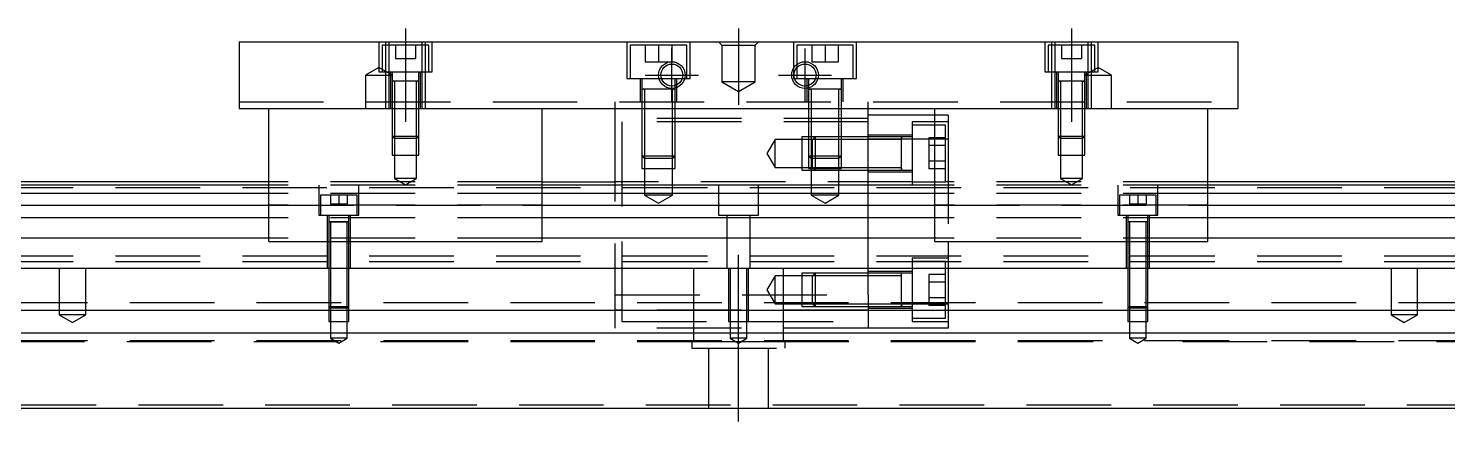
# Model space of a CAD drawing. Extents: x -10 to 847, y -285 to 77.
# Drawn here: x 213.4 to 426.5, y -219.6 to -160.6 of the extents above; entities that cross this region are included whole.
import ezdxf

# ---------------------------------------------------------------- set-up
doc = ezdxf.new("R2010")
doc.units = 0
doc.linetypes.add('CENTER', pattern=[50.8, 31.75, -6.35, 6.35, -6.35])
doc.linetypes.add('DASHED', pattern=[19.05, 12.7, -6.35])
doc.layers.get('0').update_dxf_attribs({"linetype": 'CONTINUOUS'})
doc.layers.add('CENTER', color=1, linetype='CENTER')

msp = doc.modelspace()

# ---------------------------------------------------------------- linework, layer by layer
at = {"color": 7, "linetype": 'CONTINUOUS'}
for p, q in [((245, -162.58), (395, -162.58)), ((245, -162.58), (245, -172.58)), ((395, -162.58), (395, -172.58)), ((372.000006, -168.48), (367.999994, -168.48)), ((372.000006, -168.48), (367.999994, -168.48)), ((372.000006, -168.48), (367.999994, -168.48)), ((245, -172.58), (395, -172.58)), ((249.5, -192.58), (249.5, -172.58)), ((290.5, -192.58), (290.5, -172.58)), ((301.5, -183.58), (301.5, -172.58)), ((339.5, -184.08), (339.5, -172.58)), ((349.5, -192.58), (349.5, -172.58)), ((390.5, -192.58), (390.5, -172.58)), ((349.5, -173.58), (339.5, -173.58)), ((249.5, -184.08), (0, -184.08)), ((249.5, -185.332272), (0, -185.332272)), ((249.5, -183.58), (60.5, -183.58)), ((290.5, -183.58), (301.5, -183.58)), ((349.5, -184.08), (290.5, -184.08)), ((349.5, -185.332272), (290.5, -185.332272)), ((590, -183.58), (390.5, -183.58)), ((640, -184.08), (390.5, -184.08)), ((640, -185.332272), (390.5, -185.332272)), ((0, -187.10668), (249.5, -187.10668)), ((290.5, -187.10668), (349.5, -187.10668)), ((390.5, -187.10668), (640, -187.10668)), ((249.5, -189.003076), (0, -189.003076)), ((349.5, -189.003076), (290.5, -189.003076)), ((640, -189.003076), (390.5, -189.003076)), ((249.5, -192.057372), (0, -192.057372)), ((249.5, -192.58), (290.5, -192.58)), ((349.5, -192.057372), (290.5, -192.057372)), ((349.5, -192.58), (390.5, -192.58)), ((640, -192.057372), (390.5, -192.057372)), ((0, -196.58), (640, -196.58)), ((0, -202.88), (640, -202.88)), ((0, -206.28), (640, -206.28)), ((0, -217.58), (640, -217.58))]:
    msp.add_line(p, q, dxfattribs=at)
at = {"color": 3, "linetype": 'DASHED'}
for p, q in [((266, -162.58), (266, -167.08)), ((273.5, -163.08), (266.5, -163.08)), ((266.5, -163.08), (266.5, -167.08)), ((267.000006, -162.58), (267.000006, -163.08)), ((267.000006, -163.08), (267.000006, -167.08)), ((267.5, -162.58), (267.5, -172.58)), ((268.5, -163.08), (268.5, -165.08)), ((270, -163.08), (270, -165.08)), ((271.5, -163.08), (271.5, -165.08)), ((272.5, -172.58), (272.5, -162.58)), ((272.999994, -163.08), (272.999994, -162.58)), ((272.999994, -167.08), (272.999994, -163.08)), ((273.5, -167.08), (273.5, -163.08)), ((274, -167.08), (274, -162.58)), ((303.25, -162.58), (303.25, -168.08)), ((312.25, -163.08), (303.75, -163.08)), ((303.75, -163.08), (303.75, -168.08)), ((306, -163.08), (306, -165.58)), ((308, -163.08), (308, -165.58)), ((310, -163.08), (310, -165.58)), ((312.25, -168.08), (312.25, -163.08)), ((312.75, -168.08), (312.75, -162.58)), ((317.5, -163.08), (317, -162.58)), ((317.5, -163.08), (317.5, -168.58)), ((317.5, -163.08), (322.5, -163.08)), ((322.5, -163.08), (323, -162.58)), ((322.5, -168.58), (322.5, -163.08)), ((328.25, -162.58), (328.25, -168.08)), ((337.25, -163.08), (328.75, -163.08)), ((328.75, -163.08), (328.75, -166.01875)), ((331, -163.08), (331, -165.58)), ((333, -163.08), (333, -165.58)), ((335, -163.08), (335, -165.58)), ((337.25, -168.08), (337.25, -163.08)), ((337.75, -168.08), (337.75, -162.58)), ((366, -162.58), (366, -167.08)), ((373.5, -163.08), (366.5, -163.08)), ((366.5, -163.08), (366.5, -167.08)), ((367.000006, -162.58), (367.000006, -163.08)), ((367.000006, -163.08), (367.000006, -167.08)), ((367.5, -162.58), (367.5, -172.58)), ((368.5, -163.08), (368.5, -165.08)), ((370, -163.08), (370, -165.08)), ((371.5, -163.08), (371.5, -165.08)), ((372.5, -172.58), (372.5, -162.58)), ((372.999994, -163.08), (372.999994, -162.58)), ((372.999994, -167.08), (372.999994, -163.08)), ((373.5, -167.08), (373.5, -163.08)), ((374, -167.08), (374, -162.58)), ((268.5, -165.08), (270, -165.08)), ((270, -165.08), (271.5, -165.08)), ((306, -165.58), (308, -165.58)), ((308, -165.58), (310, -165.58)), ((328.75, -166.01875), (328.75, -166.502968)), ((331, -165.58), (333, -165.58)), ((333, -165.58), (335, -165.58)), ((368.5, -165.08), (370, -165.08)), ((370, -165.08), (371.5, -165.08)), ((266, -166.4253), (264, -167.58)), ((264, -167.58), (268, -167.58)), ((264, -167.58), (264, -172.58)), ((268, -167.58), (266, -166.4253)), ((266, -167.08), (274, -167.08)), ((267.000006, -167.08), (267.000006, -172.58)), ((267.75, -167.08), (267.75, -172.58)), ((268, -167.08), (268, -168.48)), ((272, -168.48), (272, -167.08)), ((272.25, -172.58), (272.25, -167.08)), ((272.999994, -172.58), (272.999994, -167.08)), ((303.25, -168.08), (312.75, -168.08)), ((305.25, -168.08), (305.25, -171.58)), ((305.5, -168.08), (305.5, -169.68)), ((310.5, -169.152418), (310.5, -168.08)), ((310.75, -171.58), (310.75, -168.08)), ((328.25, -168.08), (337.75, -168.08)), ((328.75, -166.502968), (328.75, -168.08)), ((330.25, -168.08), (330.25, -171.58)), ((330.5, -168.08), (330.5, -169.152418)), ((335.5, -169.68), (335.5, -168.08)), ((335.75, -171.58), (335.75, -168.08)), ((366, -167.08), (374, -167.08)), ((367.000006, -167.08), (367.000006, -172.58)), ((367.75, -167.08), (367.75, -172.58)), ((368, -167.08), (368, -168.48)), ((374, -166.4253), (372, -167.58)), ((372, -168.48), (372, -167.08)), ((372, -167.58), (376, -167.58)), ((372.25, -172.58), (372.25, -167.08)), ((372.999994, -172.58), (372.999994, -167.08)), ((376, -167.58), (374, -166.4253)), ((376, -172.58), (376, -167.58)), ((272.000006, -168.48), (267.999994, -168.48)), ((272.000006, -168.48), (267.999994, -168.48)), ((268, -168.475), (268, -168.48)), ((268, -168.48), (268.216462, -168.48)), ((268.216708, -168.48), (268, -168.48)), ((268, -168.48), (268, -168.485)), ((268, -168.48), (268, -172.58)), ((271.783332, -168.48), (268.216708, -168.48)), ((268.35, -168.48), (268.35, -172.58)), ((271.65, -172.58), (271.65, -168.48)), ((272, -168.48), (271.783332, -168.48)), ((271.783538, -168.48), (272, -168.48)), ((272, -168.48), (272, -168.475)), ((272, -168.485), (272, -168.48)), ((272, -172.58), (272, -168.48)), ((310.500006, -169.68), (305.499994, -169.68)), ((310.500006, -169.68), (305.499994, -169.68)), ((310.500006, -169.68), (305.499994, -169.68)), ((305.5, -169.675), (305.5, -169.68)), ((305.5, -169.68), (305.757448, -169.68)), ((305.757468, -169.68), (305.5, -169.68)), ((305.5, -169.68), (305.5, -169.685)), ((305.5, -169.68), (305.5, -171.58)), ((310.013852, -169.68), (305.757468, -169.68)), ((305.9, -169.68), (305.9, -171.58)), ((310.242552, -169.68), (310.013852, -169.68)), ((310.1, -171.58), (310.1, -169.68)), ((310.5, -169.68), (310.242552, -169.68)), ((310.242602, -169.68), (310.5, -169.68)), ((310.5, -169.516492), (310.5, -169.152418)), ((310.5, -169.68), (310.5, -169.516492)), ((310.5, -169.68), (310.5, -169.675)), ((310.5, -169.685), (310.5, -169.68)), ((310.5, -171.58), (310.5, -169.68)), ((317.5, -168.58), (320, -170.023376)), ((322.5, -168.58), (317.5, -168.58)), ((320, -170.023376), (322.5, -168.58)), ((335.500006, -169.68), (330.499994, -169.68)), ((335.500006, -169.68), (330.499994, -169.68)), ((330.5, -169.152418), (330.5, -169.516492)), ((330.5, -169.516492), (330.5, -169.68)), ((330.5, -169.675), (330.5, -169.68)), ((330.5, -169.68), (330.757448, -169.68)), ((330.757468, -169.68), (330.5, -169.68)), ((330.5, -169.68), (330.5, -169.685)), ((330.5, -169.68), (330.5, -171.58)), ((335.242552, -169.68), (330.757468, -169.68)), ((330.9, -169.68), (330.9, -171.58)), ((335.1, -171.58), (335.1, -169.68)), ((335.5, -169.68), (335.242552, -169.68)), ((335.242602, -169.68), (335.5, -169.68)), ((335.5, -169.68), (335.5, -169.675)), ((335.5, -169.685), (335.5, -169.68)), ((335.5, -171.58), (335.5, -169.68)), ((368, -168.475), (368, -168.48)), ((368, -168.48), (368.216462, -168.48)), ((368.216708, -168.48), (368, -168.48)), ((368, -168.48), (368, -168.485)), ((368, -168.48), (368, -172.58)), ((371.783332, -168.48), (368.216708, -168.48)), ((368.35, -168.48), (368.35, -172.58)), ((371.65, -172.58), (371.65, -168.48)), ((372, -168.48), (371.783332, -168.48)), ((371.783538, -168.48), (372, -168.48)), ((372, -168.48), (372, -168.475)), ((372, -168.485), (372, -168.48)), ((372, -172.58), (372, -168.48)), ((245, -171.58), (395, -171.58)), ((268, -172.58), (268, -176.73)), ((268.000006, -172.58), (268.000002, -176.73)), ((268.35, -172.58), (268.35, -177.08)), ((271.65, -177.08), (271.65, -172.58)), ((271.999998, -176.73), (271.999994, -172.58)), ((272, -176.73), (272, -172.58)), ((301.5, -172.58), (301.5, -171.58)), ((305.5, -171.58), (305.5, -172.58)), ((305.5, -172.58), (305.5, -179.68)), ((305.500006, -172.58), (305.500002, -179.68)), ((305.500006, -171.58), (305.500006, -172.58)), ((305.9, -171.58), (305.9, -172.58)), ((305.9, -172.58), (305.9, -180.08)), ((310.1, -172.58), (310.1, -171.58)), ((310.1, -180.08), (310.1, -172.58)), ((310.499994, -172.58), (310.499994, -171.58)), ((310.499998, -179.68), (310.499994, -172.58)), ((310.5, -172.58), (310.5, -171.58)), ((310.5, -179.68), (310.5, -172.58)), ((330.5, -171.58), (330.5, -172.58)), ((330.5, -172.58), (330.5, -179.68)), ((330.500006, -172.58), (330.500002, -179.68)), ((330.500006, -171.58), (330.500006, -172.58)), ((330.9, -171.58), (330.9, -172.58)), ((330.9, -172.58), (330.9, -180.08)), ((335.1, -172.58), (335.1, -171.58)), ((335.1, -180.08), (335.1, -172.58)), ((335.499994, -172.58), (335.499994, -171.58)), ((335.499998, -179.68), (335.499994, -172.58)), ((335.5, -172.58), (335.5, -171.58)), ((335.5, -179.68), (335.5, -172.58)), ((339.5, -172.58), (339.5, -171.58)), ((368, -172.58), (368, -176.73)), ((368.000006, -172.58), (368.000002, -176.73)), ((368.35, -172.58), (368.35, -177.08)), ((371.65, -177.08), (371.65, -172.58)), ((371.999998, -176.73), (371.999994, -172.58)), ((372, -176.73), (372, -172.58)), ((339.5, -174.08), (301.5, -174.08)), ((302.5, -174.58), (302.5, -192.58)), ((339.5, -174.58), (302.5, -174.58)), ((346.1, -174.58), (346.1, -184.08)), ((351.5, -174.58), (346.1, -174.58)), ((351.5, -173.58), (349.5, -173.58)), ((351.5, -173.58), (351.5, -177.210684)), ((268, -176.73), (272, -176.73)), ((268, -176.73), (268.35, -177.08)), ((268.000002, -176.73), (268.000006, -179.58)), ((271.65, -177.08), (272, -176.73)), ((271.999994, -179.58), (271.999998, -176.73)), ((329.5, -176.830006), (329.5, -181.829994)), ((331.5, -176.830006), (329.5, -176.830006)), ((331.5, -176.83), (331.1, -177.23)), ((331.5, -176.83), (331.5, -181.83)), ((339.5, -176.83), (331.5, -176.83)), ((339.5, -176.830006), (331.5, -176.830006)), ((346.1, -176.58), (339.5, -176.58)), ((344.505, -176.83), (339.5, -176.83)), ((346.1, -176.83), (344.495, -176.83)), ((344.5, -179.179968), (344.5, -176.829994)), ((344.5, -176.83), (344.5, -177.087448)), ((344.5, -177.087468), (344.5, -176.83)), ((351.1, -175.08), (346.1, -175.08)), ((351.1, -183.58), (351.1, -175.08)), ((368, -176.73), (372, -176.73)), ((368, -176.73), (368.35, -177.08)), ((368.000002, -176.73), (368.000006, -179.58)), ((371.65, -177.08), (372, -176.73)), ((371.999994, -179.58), (371.999998, -176.73)), ((271.65, -177.08), (268.35, -177.08)), ((268.35, -177.08), (268.35, -179.58)), ((271.65, -179.58), (271.65, -177.08)), ((325.5, -177.23), (324.287564, -179.33)), ((325.5, -181.43), (325.5, -177.23)), ((329.5, -177.23), (325.5, -177.23)), ((331.1, -177.23), (329.5, -177.23)), ((331.1, -181.43), (331.1, -177.23)), ((339.5, -177.23), (331.1, -177.23)), ((339.5, -177.23), (331.1, -177.23)), ((351.5, -177.210684), (339.5, -177.210684)), ((344.5, -177.23), (339.5, -177.23)), ((344.5, -179.179954), (344.5, -177.087468)), ((348.6, -177.020598), (348.6, -178.1753)), ((351.1, -177.020598), (348.6, -177.020598)), ((351.1, -178.1753), (348.6, -178.1753)), ((348.6, -178.1753), (348.6, -180.4847)), ((351.5, -177.210684), (351.5, -192.58)), ((371.65, -177.08), (368.35, -177.08)), ((368.35, -177.08), (368.35, -179.58)), ((371.65, -179.58), (371.65, -177.08)), ((268.000006, -179.58), (271.999994, -179.58)), ((268.35, -179.58), (268.35, -183.08)), ((271.65, -183.08), (271.65, -179.58)), ((305.5, -179.68), (310.5, -179.68)), ((305.5, -179.68), (305.9, -180.08)), ((305.500002, -179.68), (305.500006, -181.58)), ((310.1, -180.08), (305.9, -180.08)), ((305.9, -180.08), (305.9, -181.58)), ((310.1, -180.08), (310.5, -179.68)), ((310.1, -181.58), (310.1, -180.08)), ((310.499994, -181.58), (310.499998, -179.68)), ((324.287564, -179.33), (325.5, -181.43)), ((330.5, -179.68), (335.5, -179.68)), ((330.5, -179.68), (330.9, -180.08)), ((330.500002, -179.68), (330.500006, -181.58)), ((335.1, -180.08), (330.9, -180.08)), ((330.9, -180.08), (330.9, -181.58)), ((335.1, -180.08), (335.5, -179.68)), ((335.1, -181.58), (335.1, -180.08)), ((335.499994, -181.58), (335.499998, -179.68)), ((344.5, -179.53002), (344.5, -179.179954)), ((344.5, -179.480032), (344.5, -179.179968)), ((344.5, -181.829148), (344.5, -179.480032)), ((344.5, -181.572552), (344.5, -179.53002)), ((351.1, -180.4847), (348.6, -180.4847)), ((348.6, -180.4847), (348.6, -181.639402)), ((368.000006, -179.58), (371.999994, -179.58)), ((368.35, -179.58), (368.35, -183.08)), ((371.65, -183.08), (371.65, -179.58)), ((271.65, -183.08), (268.35, -183.08)), ((268.35, -183.08), (270, -184.032628)), ((270, -184.032628), (271.65, -183.08)), ((305.500006, -181.58), (310.499994, -181.58)), ((305.9, -181.58), (305.9, -185.58)), ((310.1, -185.58), (310.1, -181.58)), ((325.5, -181.43), (329.5, -181.43)), ((329.5, -181.43), (331.1, -181.43)), ((329.5, -181.829994), (331.5, -181.829994)), ((330.500006, -181.58), (335.499994, -181.58)), ((330.9, -181.58), (330.9, -185.58)), ((331.1, -181.43), (339.5, -181.43)), ((331.1, -181.43), (331.5, -181.83)), ((331.1, -181.43), (339.5, -181.43)), ((331.5, -181.829994), (339.5, -181.829994)), ((331.5, -181.83), (339.5, -181.83)), ((335.1, -185.58), (335.1, -181.58)), ((339.5, -181.43), (344.5, -181.43)), ((339.5, -181.83), (344.505, -181.83)), ((339.5, -182.08), (346.1, -182.08)), ((344.495, -181.83), (346.1, -181.83)), ((344.5, -181.83), (344.5, -181.572552)), ((344.5, -181.572602), (344.5, -181.83)), ((344.5, -181.830006), (344.5, -181.829148)), ((351.1, -181.639402), (348.6, -181.639402)), ((371.65, -183.08), (368.35, -183.08)), ((368.35, -183.08), (370, -184.032628)), ((370, -184.032628), (371.65, -183.08)), ((55, -184.455), (590, -184.455)), ((290.5, -183.58), (249.5, -183.58)), ((290.5, -184.08), (249.5, -184.08)), ((290.5, -185.332272), (249.5, -185.332272)), ((290.5, -185.377056), (249.5, -185.377056)), ((257, -184.08), (257, -188.58)), ((263, -188.58), (263, -184.08)), ((301.5, -205.58), (301.5, -183.58)), ((346.1, -183.58), (301.5, -183.58)), ((317, -184.08), (317, -188.58)), ((323, -188.58), (323, -184.08)), ((339.5, -196.58), (339.5, -184.08)), ((346.1, -183.58), (351.1, -183.58)), ((390.5, -184.08), (349.5, -184.08)), ((390.5, -185.332272), (349.5, -185.332272)), ((390.5, -185.377056), (349.5, -185.377056)), ((351.5, -183.58), (351.1, -183.58)), ((390.5, -183.58), (351.5, -183.58)), ((377, -184.08), (377, -188.58)), ((383, -188.58), (383, -184.08)), ((290.5, -187.08), (249.5, -187.08)), ((249.5, -187.10668), (290.5, -187.10668)), ((262.75, -185.58), (257.25, -185.58)), ((257.25, -185.58), (257.25, -188.58)), ((258.75, -185.58), (258.75, -186.88)), ((258.75, -186.88), (260, -186.88)), ((260, -185.58), (260, -186.88)), ((260, -186.88), (261.25, -186.88)), ((261.25, -185.58), (261.25, -186.88)), ((262.75, -188.58), (262.75, -185.58)), ((310.1, -185.58), (305.9, -185.58)), ((305.9, -185.58), (308, -186.792436)), ((308, -186.792436), (310.1, -185.58)), ((335.1, -185.58), (330.9, -185.58)), ((330.9, -185.58), (333, -186.792436)), ((333, -186.792436), (335.1, -185.58)), ((390.5, -187.08), (349.5, -187.08)), ((349.5, -187.10668), (390.5, -187.10668)), ((382.75, -185.58), (377.25, -185.58)), ((377.25, -185.58), (377.25, -188.58)), ((378.75, -185.58), (378.75, -186.88)), ((378.75, -186.88), (380, -186.88)), ((380, -185.58), (380, -186.88)), ((380, -186.88), (381.25, -186.88)), ((381.25, -185.58), (381.25, -186.88)), ((382.75, -188.58), (382.75, -185.58)), ((290.5, -189.003076), (249.5, -189.003076)), ((257, -188.58), (263, -188.58)), ((258.25, -188.58), (258.25, -196.58)), ((261.500006, -189.58), (258.499994, -189.58)), ((259.998804, -189.58), (258.499994, -189.58)), ((261.500006, -189.58), (258.499994, -189.58)), ((258.5, -188.58), (258.5, -189.58)), ((258.5, -189.575), (258.5, -189.58)), ((258.5, -189.58), (258.62467, -189.58)), ((258.624678, -189.58), (258.5, -189.58)), ((258.5, -189.58), (258.5, -196.58)), ((258.5, -189.58), (258.5, -189.585)), ((258.62467, -189.58), (261.375392, -189.58)), ((259.998804, -189.58), (258.624678, -189.58)), ((258.75, -189.58), (258.75, -196.58)), ((261.500006, -189.58), (259.998804, -189.58)), ((261.37533, -189.58), (259.998804, -189.58)), ((261.25, -196.58), (261.25, -189.58)), ((261.5, -189.58), (261.37533, -189.58)), ((261.375392, -189.58), (261.5, -189.58)), ((261.5, -189.58), (261.5, -188.58)), ((261.5, -189.58), (261.5, -189.575)), ((261.5, -196.58), (261.5, -189.58)), ((261.5, -189.585), (261.5, -189.58)), ((261.75, -196.58), (261.75, -188.58)), ((317, -188.58), (323, -188.58)), ((318.25, -188.58), (318.25, -196.58)), ((321.75, -196.58), (321.75, -188.58)), ((390.5, -189.003076), (349.5, -189.003076)), ((377, -188.58), (383, -188.58)), ((378.25, -188.58), (378.25, -196.58)), ((379.998804, -189.58), (378.499994, -189.58)), ((378.5, -188.58), (378.5, -189.58)), ((378.5, -189.575), (378.5, -189.58)), ((378.624678, -189.58), (378.5, -189.58)), ((378.5, -189.58), (378.5, -196.58)), ((378.5, -189.58), (378.5, -189.585)), ((379.998804, -189.58), (378.624678, -189.58)), ((378.75, -189.58), (378.75, -196.58)), ((381.500006, -189.58), (379.998804, -189.58)), ((381.37533, -189.58), (379.998804, -189.58)), ((381.25, -196.58), (381.25, -189.58)), ((381.5, -189.58), (381.37533, -189.58)), ((381.5, -189.58), (381.5, -188.58)), ((381.5, -189.58), (381.5, -189.575)), ((381.5, -196.58), (381.5, -189.58)), ((381.5, -189.585), (381.5, -189.58)), ((381.75, -196.58), (381.75, -188.58)), ((290.5, -192.057372), (249.5, -192.057372)), ((290.5, -192.08), (249.5, -192.08)), ((302.5, -192.58), (302.5, -196.58)), ((390.5, -192.057372), (349.5, -192.057372)), ((390.5, -192.08), (349.5, -192.08)), ((351.5, -192.58), (351.5, -205.08)), ((55, -194.705), (590, -194.705)), ((55, -195.58), (590, -195.58)), ((346.1, -195.08), (346.1, -204.58)), ((351.5, -195.08), (346.1, -195.08)), ((351.1, -195.58), (346.1, -195.58)), ((351.1, -196.58), (351.1, -195.58)), ((218, -196.58), (218, -203.58)), ((222, -203.58), (222, -196.58)), ((258.5, -196.58), (258.5, -202.33)), ((258.500006, -196.58), (258.500002, -202.33)), ((258.75, -196.58), (258.75, -202.58)), ((261.25, -202.58), (261.25, -196.58)), ((261.499998, -202.33), (261.499994, -196.58)), ((261.5, -202.33), (261.5, -196.58)), ((302.5, -196.58), (302.5, -202.88)), ((313.291796, -207.58), (313.291796, -196.58)), ((318.500006, -196.58), (318.500006, -202.88)), ((318.75, -196.58), (318.75, -204.58)), ((321.25, -204.58), (321.25, -196.58)), ((321.499994, -202.88), (321.499994, -196.58)), ((325.5, -197.73), (324.287564, -199.83)), ((325.5, -201.93), (325.5, -197.73)), ((329.5, -197.73), (325.5, -197.73)), ((326.708204, -196.58), (326.708204, -207.58)), ((331.5, -197.330002), (329.5, -197.330006)), ((329.5, -197.330006), (329.5, -202.329994)), ((331.1, -197.73), (329.5, -197.73)), ((331.5, -197.33), (331.1, -197.73)), ((331.1, -201.93), (331.1, -197.73)), ((339.5, -197.73), (331.1, -197.73)), ((331.5, -197.33), (331.5, -202.33)), ((339.5, -197.33), (331.5, -197.33)), ((339.5, -197.330006), (331.5, -197.330002)), ((339.5, -200.58), (339.5, -196.58)), ((346.1, -197.08), (339.5, -197.08)), ((344.5, -197.33), (339.5, -197.33)), ((344.5, -197.73), (339.5, -197.73)), ((344.5, -197.33), (344.495, -197.33)), ((344.5, -199.679968), (344.5, -197.329994)), ((344.5, -199.83), (344.5, -197.329994)), ((344.5, -202.330006), (344.5, -197.329994)), ((344.5, -197.587468), (344.5, -197.33)), ((346.1, -197.33), (344.5, -197.33)), ((344.505, -197.33), (344.5, -197.33)), ((344.5, -199.629974), (344.5, -197.587468)), ((348.6, -197.520598), (348.6, -198.6753)), ((351.1, -197.520598), (348.6, -197.520598)), ((351.1, -202.88), (351.1, -196.58)), ((378.5, -196.58), (378.5, -202.33)), ((378.500006, -196.58), (378.500002, -202.33)), ((378.75, -196.58), (378.75, -202.58)), ((381.25, -202.58), (381.25, -196.58)), ((381.499998, -202.33), (381.499994, -196.58)), ((381.5, -202.33), (381.5, -196.58)), ((418, -196.58), (418, -203.58)), ((422, -203.58), (422, -196.58)), ((324.287564, -199.83), (325.5, -201.93)), ((344.5, -200.03002), (344.5, -199.629974)), ((344.5, -202.329148), (344.5, -199.679968)), ((344.5, -202.072552), (344.5, -200.03002)), ((351.1, -198.6753), (348.6, -198.6753)), ((348.6, -198.6753), (348.6, -200.9847)), ((0, -201.73), (640, -201.73)), ((258.5, -202.33), (261.5, -202.33)), ((258.5, -202.33), (258.75, -202.58)), ((258.500002, -202.33), (258.500006, -202.88)), ((261.25, -202.58), (261.5, -202.33)), ((261.499994, -202.88), (261.499998, -202.33)), ((301.5, -200.58), (339.5, -200.58)), ((325.5, -201.93), (329.5, -201.93)), ((329.5, -201.93), (331.1, -201.93)), ((329.5, -202.329994), (331.5, -202.329998)), ((331.1, -201.93), (339.5, -201.93)), ((331.1, -201.93), (331.5, -202.33)), ((331.5, -202.329998), (339.5, -202.329994)), ((331.5, -202.33), (339.5, -202.33)), ((339.5, -200.58), (339.5, -202.88)), ((339.5, -201.93), (344.5, -201.93)), ((348.500006, -201.949316), (339.5, -201.949316)), ((339.5, -202.33), (344.5, -202.33)), ((344.495, -202.33), (344.5, -202.33)), ((344.5, -202.33), (344.5, -202.072552)), ((344.5, -202.072602), (344.5, -202.33)), ((344.5, -202.330006), (344.5, -202.329148)), ((344.5, -202.33), (346.1, -202.33)), ((344.5, -202.33), (344.505, -202.33)), ((351.5, -201.949316), (348.500006, -201.949316)), ((351.1, -200.9847), (348.6, -200.9847)), ((348.6, -200.9847), (348.6, -202.139402)), ((351.1, -202.139402), (348.6, -202.139402)), ((378.5, -202.33), (381.5, -202.33)), ((378.5, -202.33), (378.75, -202.58)), ((378.500002, -202.33), (378.500006, -202.88)), ((381.25, -202.58), (381.5, -202.33)), ((381.499994, -202.88), (381.499998, -202.33)), ((222, -203.58), (218, -203.58)), ((218, -203.58), (220, -204.7347)), ((220, -204.7347), (222, -203.58)), ((258.500006, -202.88), (258.500006, -204.58)), ((258.500006, -204.58), (261.499994, -204.58)), ((261.25, -202.58), (258.75, -202.58)), ((258.75, -202.58), (258.75, -204.58)), ((258.75, -204.58), (258.75, -207.08)), ((261.25, -204.58), (261.25, -202.58)), ((261.25, -207.08), (261.25, -204.58)), ((261.499994, -204.58), (261.499994, -202.88)), ((301.5, -202.855918), (339.5, -202.855918)), ((302.5, -202.855918), (301.5, -202.855918)), ((339.5, -202.855918), (302.5, -202.855918)), ((302.5, -202.88), (302.5, -204.58)), ((302.5, -204.58), (339.5, -204.58)), ((318.500006, -202.88), (318.500006, -204.58)), ((318.500006, -204.58), (321.499994, -204.58)), ((318.75, -204.58), (318.75, -207.08)), ((321.25, -207.08), (321.25, -204.58)), ((321.499994, -204.58), (321.499994, -202.88)), ((339.5, -202.58), (346.1, -202.58)), ((339.5, -202.88), (339.5, -205.58)), ((346.1, -204.08), (348.500006, -204.08)), ((346.1, -204.58), (348.500006, -204.58)), ((348.500006, -204.08), (351.1, -204.08)), ((348.500006, -204.58), (351.499994, -204.58)), ((351.1, -204.08), (351.1, -202.88)), ((351.5, -204.58), (351.5, -205.58)), ((378.500006, -202.88), (378.500006, -204.58)), ((378.500006, -204.58), (381.499994, -204.58)), ((381.25, -202.58), (378.75, -202.58)), ((378.75, -202.58), (378.75, -204.58)), ((378.75, -204.58), (378.75, -207.08)), ((381.25, -204.58), (381.25, -202.58)), ((381.25, -207.08), (381.25, -204.58)), ((381.499994, -204.58), (381.499994, -202.88)), ((422, -203.58), (418, -203.58)), ((418, -203.58), (420, -204.7347)), ((420, -204.7347), (422, -203.58)), ((339.5, -205.58), (301.5, -205.58)), ((351.5, -205.58), (339.5, -205.58)), ((0, -207.43), (640, -207.43)), ((56.708204, -207.58), (283.291796, -207.58)), ((261.25, -207.08), (258.75, -207.08)), ((258.75, -207.08), (260, -207.801688)), ((260, -207.801688), (261.25, -207.08)), ((266.708204, -207.58), (373.291796, -207.58)), ((313, -207.58), (313, -208.58)), ((313, -208.58), (327, -208.58)), ((313.291796, -207.58), (326.708204, -207.58)), ((315.5, -208.58), (315.5, -217.58)), ((321.25, -207.08), (318.75, -207.08)), ((318.75, -207.08), (320, -207.801688)), ((320, -207.801688), (321.25, -207.08)), ((324.5, -217.58), (324.5, -208.58)), ((327, -208.58), (327, -207.58)), ((381.25, -207.08), (378.75, -207.08)), ((378.75, -207.08), (380, -207.801688)), ((380, -207.801688), (381.25, -207.08)), ((386.708204, -207.58), (583.291796, -207.58)), ((77.499994, -217.08), (640, -217.08))]:
    msp.add_line(p, q, dxfattribs=at)
at = {"color": 3, "linetype": 'CONTINUOUS'}
for centre in [(310, -167.58), (330, -167.58)]:
    msp.add_circle(centre, 2, dxfattribs=at)
at = {"color": 7, "linetype": 'CONTINUOUS'}
for centre in [(310, -167.58), (330, -167.58)]:
    msp.add_circle(centre, 1.65, dxfattribs=at)
at = {"layer": 'CENTER', "color": 1, "linetype": 'CENTER'}
for p, q in [((270, -160.58), (270, -174.58)), ((320, -160.58), (320, -172.023376)), ((370, -160.58), (370, -174.58)), ((310, -171.58), (310, -163.58)), ((330, -171.58), (330, -163.58)), ((306, -167.58), (314, -167.58)), ((326, -167.58), (334, -167.58)), ((320, -219.58), (320, -194.58))]:
    msp.add_line(p, q, dxfattribs=at)

doc.saveas('drawing.dxf')
